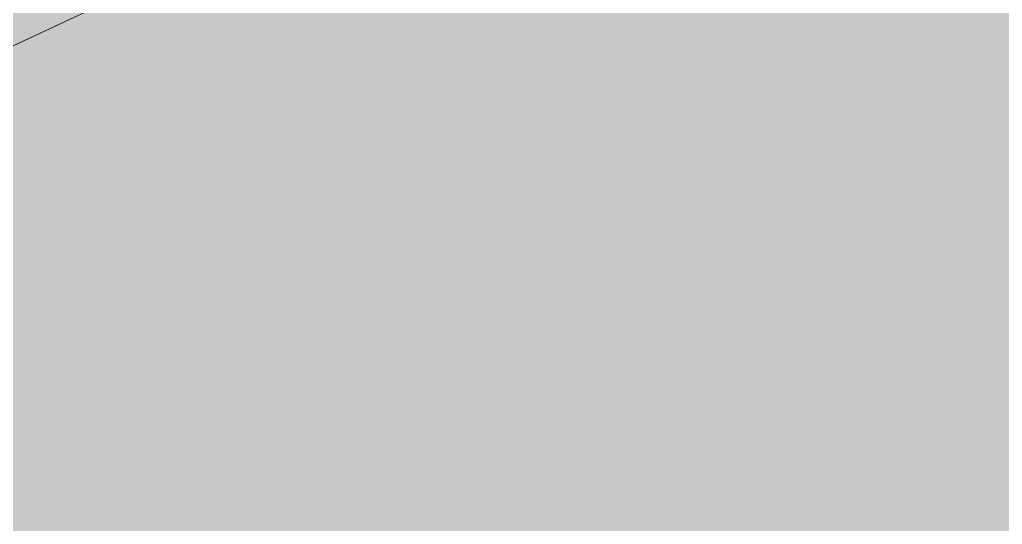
# Model space of a CAD drawing. Header units: millimetres. Extents: x 5 to 1315, y 5 to 292.
# Drawn here: x 1173.372 to 1176.939, y 86.519 to 88.35 of the extents above; entities that cross this region are included whole.
import ezdxf

# ---------------------------------------------------------------- set-up
doc = ezdxf.new("R2010")
doc.units = ezdxf.units.MM
doc.layers.add('EXISTING', color=7, linetype='Continuous')
doc.layers.add('IMAGES', color=7, linetype='Continuous')

# ---------------------------------------------------------------- blocks, each defined once
blk = doc.blocks.new('SHEET_03')
at = {"layer": 'EXISTING', "color": 250, "lineweight": 9}
blk.add_line((271.8399, 87.5472), (274.5753, 88.8314), dxfattribs=at)
at = {"layer": 'IMAGES', "color": 7}
for points in [[(273.3382, 88.3021), (273.4345, 88.3021), (273.3382, 88.4949), (273.4345, 88.4949)], [(273.6273, 88.3021), (273.7236, 88.3021), (273.6273, 88.4949), (273.7236, 88.4949)], [(273.4345, 88.3021), (273.6273, 88.3021), (273.4345, 88.3985), (273.6273, 88.3985)], [(273.7236, 88.3021), (273.82, 88.3021), (273.7236, 88.3985), (273.82, 88.3985)], [(273.82, 88.3021), (274.1091, 88.3021), (273.82, 88.3985), (274.1091, 88.3985)], [(274.1091, 88.3021), (278.3491, 88.3021), (274.1091, 88.3985), (278.3491, 88.3985)], [(273.3382, 88.2057), (273.4345, 88.2057), (273.3382, 88.3021), (273.4345, 88.3021)], [(273.4345, 88.2057), (273.5309, 88.2057), (273.4345, 88.3021), (273.5309, 88.3021)], [(273.5309, 88.2057), (273.6273, 88.2057), (273.5309, 88.3021), (273.6273, 88.3021)], [(273.6273, 88.2057), (273.7236, 88.2057), (273.6273, 88.3021), (273.7236, 88.3021)], [(273.7236, 88.2057), (273.82, 88.2057), (273.7236, 88.3021), (273.82, 88.3021)], [(273.82, 88.2057), (278.4455, 88.2057), (273.82, 88.3021), (278.4455, 88.3021)], [(273.3382, 88.1093), (273.4345, 88.1093), (273.3382, 88.2057), (273.4345, 88.2057)], [(273.4345, 88.1093), (273.5309, 88.1093), (273.4345, 88.2057), (273.5309, 88.2057)], [(273.5309, 88.1093), (273.7236, 88.1093), (273.5309, 88.2057), (273.7236, 88.2057)], [(273.7236, 88.1093), (278.6382, 88.1093), (273.7236, 88.2057), (278.6382, 88.2057)], [(273.2418, 88.0129), (273.4345, 88.0129), (273.2418, 88.1093), (273.4345, 88.1093)], [(273.4345, 88.0129), (279.0236, 88.0129), (273.4345, 88.1093), (279.0236, 88.1093)], [(273.2418, 87.9165), (279.12, 87.9165), (273.2418, 88.0129), (279.12, 88.0129)], [(273.0491, 87.8201), (279.2164, 87.8201), (273.0491, 87.9165), (279.2164, 87.9165)], [(272.8564, 87.7237), (279.5055, 87.7237), (272.8564, 87.8201), (279.5055, 87.8201)], [(272.6636, 87.6273), (279.6018, 87.6273), (272.6636, 87.7237), (279.6018, 87.7237)], [(272.6636, 87.5309), (279.4091, 87.5309), (272.6636, 87.6273), (279.4091, 87.6273)], [(272.8564, 87.4345), (279.3127, 87.4345), (272.8564, 87.5309), (279.3127, 87.5309)], [(273.1455, 87.3381), (278.9273, 87.3381), (273.1455, 87.4345), (278.9273, 87.4345)], [(273.2418, 87.2417), (278.9273, 87.2417), (273.2418, 87.3381), (278.9273, 87.3381)], [(273.3382, 87.1453), (278.5418, 87.1453), (273.3382, 87.2417), (278.5418, 87.2417)], [(273.3382, 86.7597), (273.4345, 86.7597), (273.3382, 87.1453), (273.4345, 87.1453)], [(273.4345, 87.0489), (278.5418, 87.0489), (273.4345, 87.1453), (278.5418, 87.1453)], [(273.4345, 86.9525), (278.1564, 86.9525), (273.4345, 87.0489), (278.1564, 87.0489)], [(273.4345, 86.8561), (277.9636, 86.8561), (273.4345, 86.9525), (277.9636, 86.9525)], [(273.4345, 86.7597), (277.7709, 86.7597), (273.4345, 86.8561), (277.7709, 86.8561)], [(273.3382, 86.6633), (277.4818, 86.6633), (273.3382, 86.7597), (277.4818, 86.7597)], [(273.1455, 86.5669), (277.3855, 86.5669), (273.1455, 86.6633), (277.3855, 86.6633)], [(272.8564, 86.4705), (277.1927, 86.4705), (272.8564, 86.5669), (277.1927, 86.5669)]]:
    blk.add_solid(points, dxfattribs=at)

msp = doc.modelspace()

# ---------------------------------------------------------------- block references
msp.add_blockref('SHEET_03', (900, 0))

doc.saveas('drawing.dxf')
